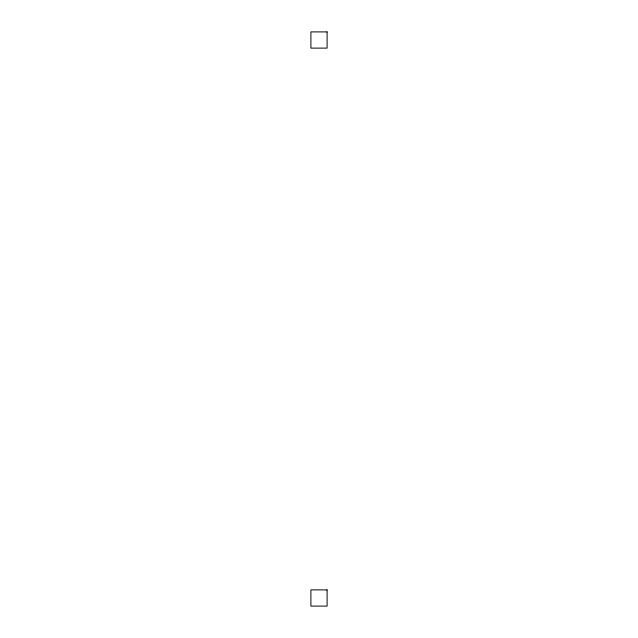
<?xml version="1.0" encoding="UTF-8"?>
<svg xmlns="http://www.w3.org/2000/svg" width="638" height="638" viewBox="0 0 638 638"><rect width="100%" height="100%" fill="white"/><g stroke="black" fill="none" stroke-linecap="round" stroke-linejoin="round"><path stroke-width="0.96" d="M327.103 31.9L310.897 31.9L310.897 48.113L327.103 48.113L327.103 31.9M327.103 589.887L310.897 589.887L310.897 606.1L327.103 606.1L327.103 589.887"/></g></svg>
